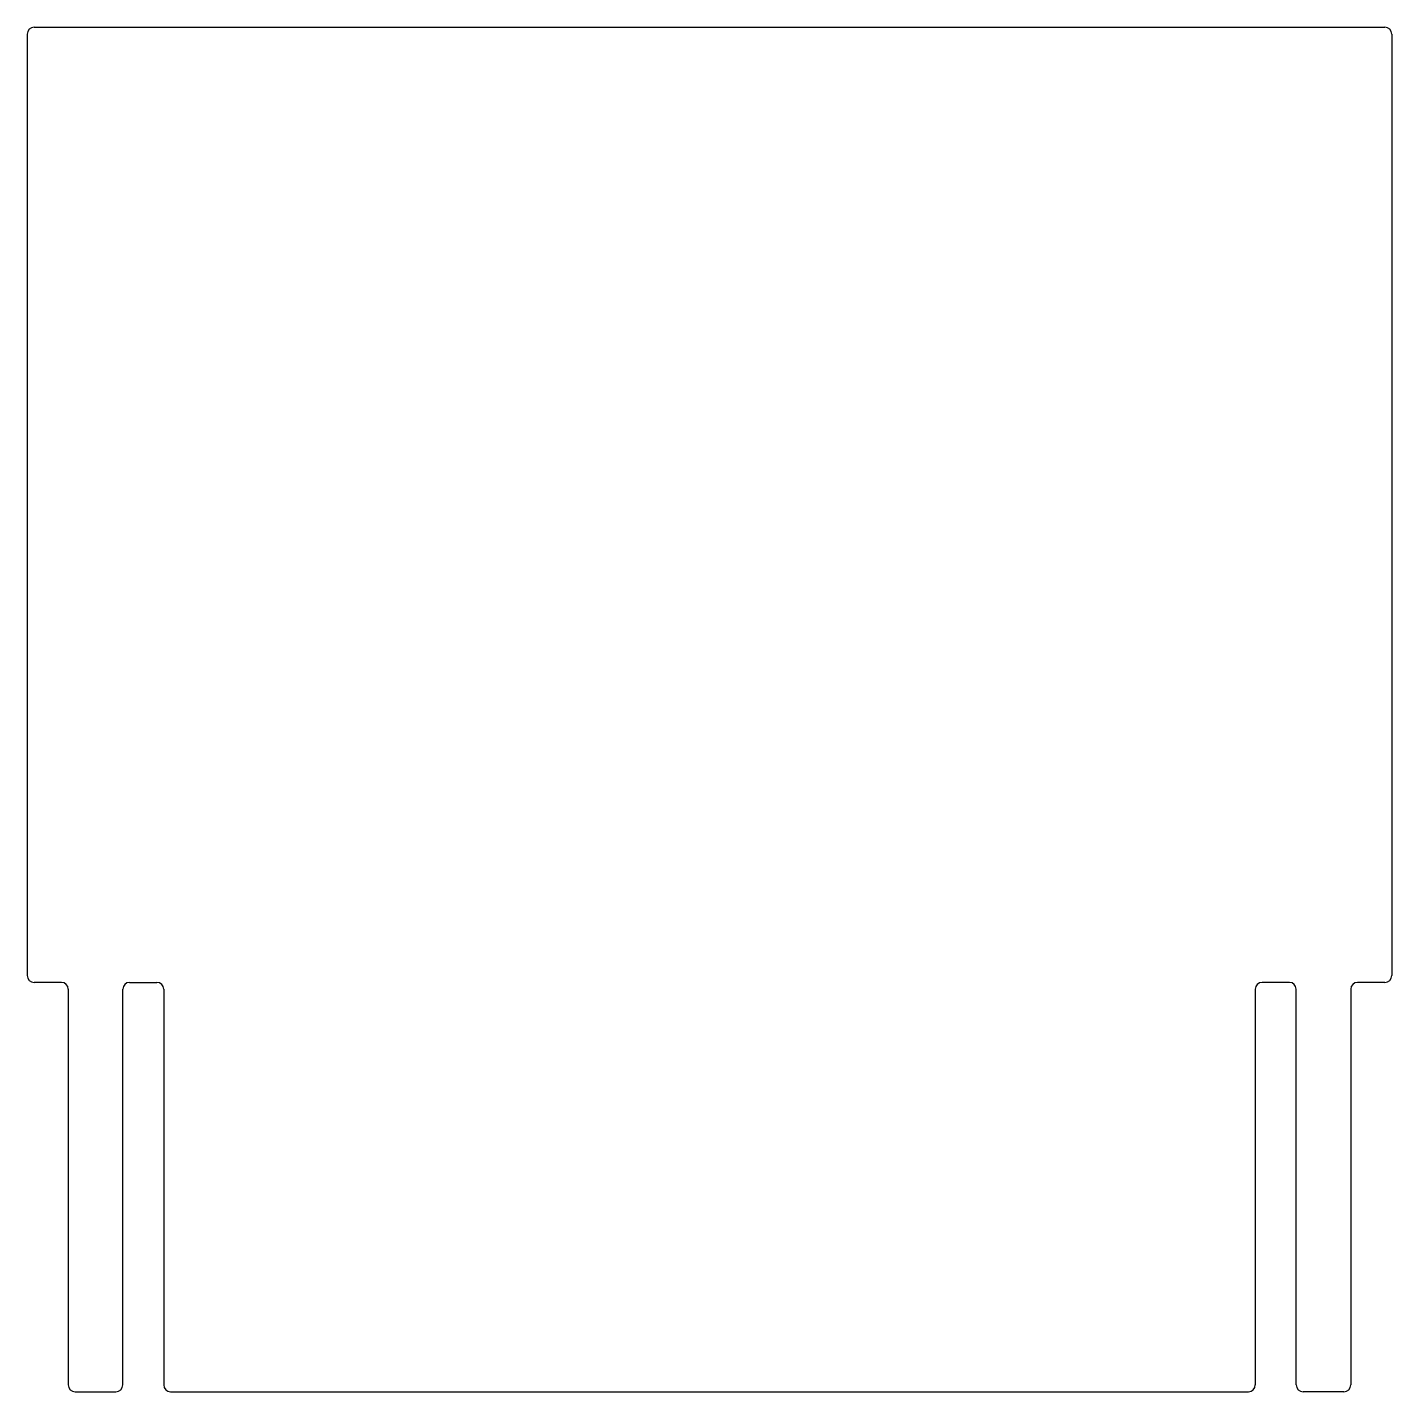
# Model space of a CAD drawing. Header units: centimetres. Extents: x 0 to 100, y 0 to 100.
import ezdxf

# ---------------------------------------------------------------- set-up
doc = ezdxf.new("R2010")
doc.units = ezdxf.units.CM
doc.header["$MEASUREMENT"] = 0
doc.layers.add('Plate text test 2 v1_0', color=7, linetype='Continuous')

msp = doc.modelspace()

# ---------------------------------------------------------------- linework, layer by layer
at = {"layer": 'Plate text test 2 v1_0'}
for p, q in [((0, 99.5), (0, 30.5)), ((0.5, 100), (99.5, 100)), ((100, 99.5), (100, 30.5)), ((2.5, 30), (0.5, 30)), ((3, 29.5), (3, 0.5)), ((7, 0.5), (7, 29.5)), ((7.5, 30), (9.5, 30)), ((10, 29.5), (10, 0.5)), ((90, 29.5), (90, 0.5)), ((92.5, 30), (90.5, 30)), ((93, 0.5), (93, 29.5)), ((97, 29.5), (97, 0.5)), ((99.5, 30), (97.5, 30)), ((3.5, 0), (6.5, 0)), ((10.5, 0), (89.5, 0)), ((96.5, 0), (93.5, 0))]:
    msp.add_line(p, q, dxfattribs=at)
for centre, start, end in [((0.5, 99.5), 90, 180), ((99.5, 99.5), 0, 90), ((0.5, 30.5), 180, 270), ((99.5, 30.5), 270, 0), ((2.5, 29.5), 0, 90), ((7.5, 29.5), 90, 180), ((9.5, 29.5), 0, 90), ((90.5, 29.5), 90, 180), ((92.5, 29.5), 0, 90), ((97.5, 29.5), 90, 180), ((3.5, 0.5), 180, 270), ((6.5, 0.5), 270, 0), ((10.5, 0.5), 180, 270), ((89.5, 0.5), 270, 0), ((93.5, 0.5), 180, 270), ((96.5, 0.5), 270, 0)]:
    msp.add_arc(centre, 0.5, start, end, dxfattribs=at)

doc.saveas('drawing.dxf')
